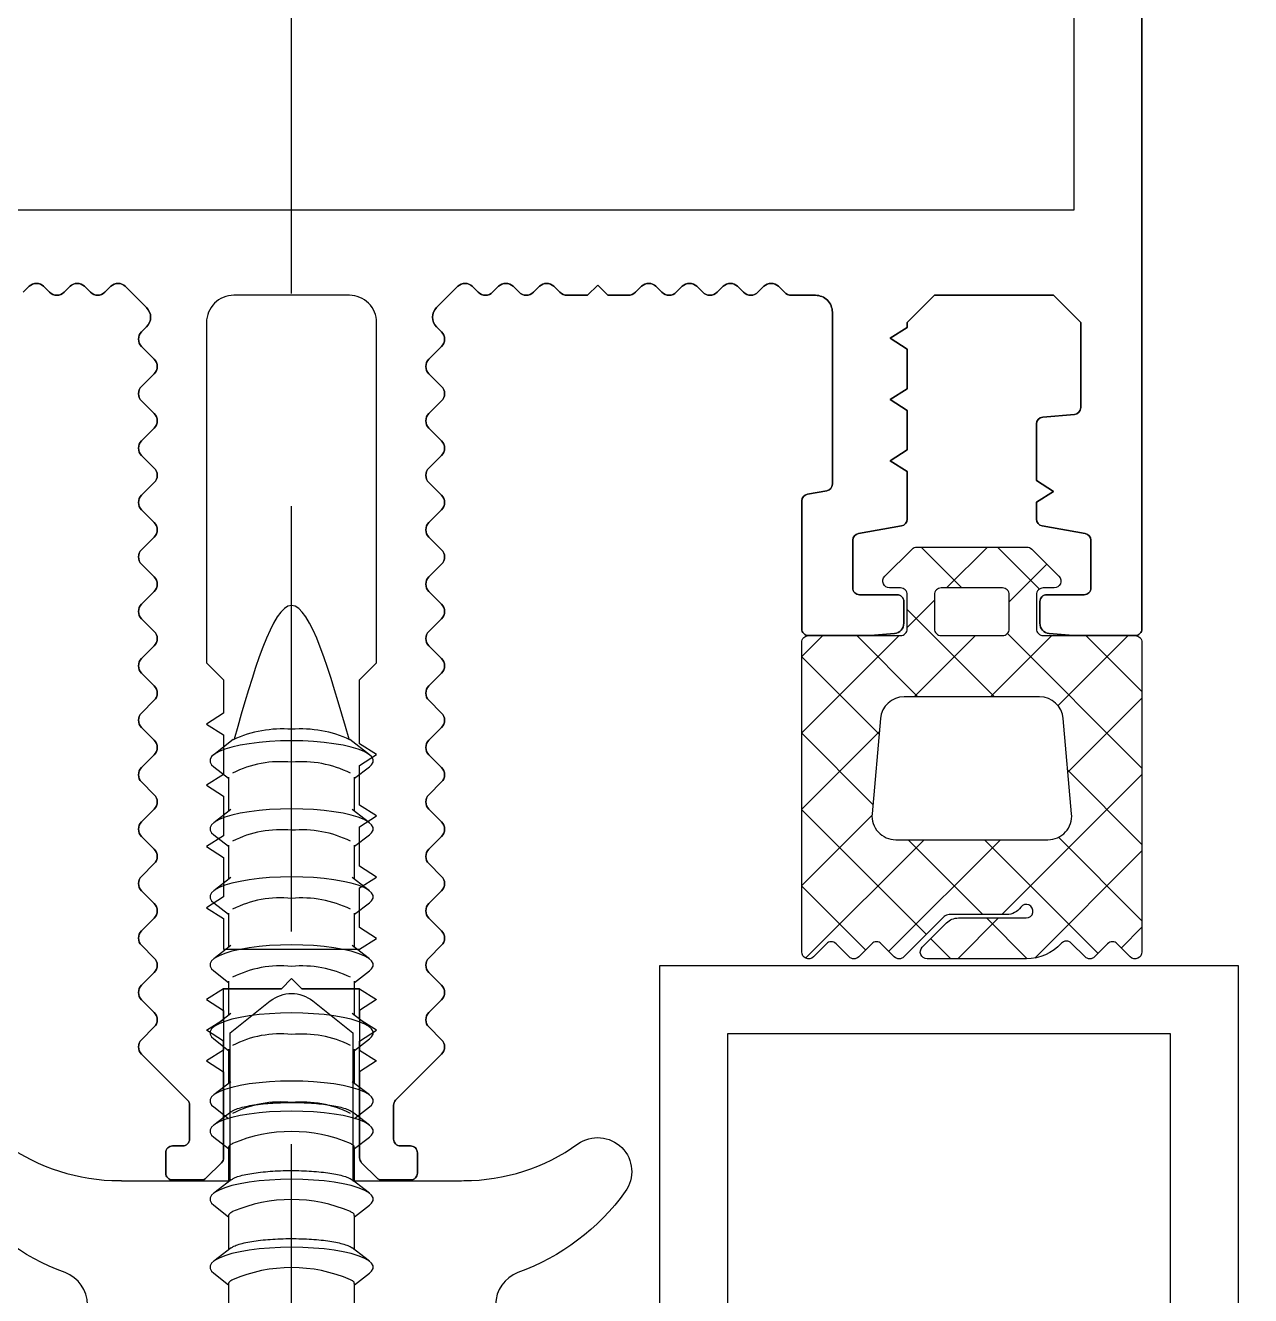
# Model space of a CAD drawing. Header units: inches. Extents: x 21 to 32698, y 13 to 3712.
# Drawn here: x 5740.356 to 5743.958, y 965.143 to 968.876 of the extents above; entities that cross this region are included whole.
import ezdxf

# ---------------------------------------------------------------- set-up
doc = ezdxf.new("R2010")
doc.units = ezdxf.units.IN
doc.header["$MEASUREMENT"] = 0
doc.set_wipeout_variables(frame=1)
for name, pattern in [('1+1 dbx a2$0$374_BLD_A1_BLOK_2$0$HIDDEN', [0.375, 0.25, -0.125]), ('DASHDOT', [1, 0.5, -0.25, 0, -0.25]), ('DASHED2', [0.375, 0.25, -0.125])]:
    doc.linetypes.add(name, pattern=pattern)
for name, color, linetype, lineweight in [('Z_MİM_-KM-GLAZ', 8, 'Continuous', 25), ('Z_MİM_-KM-IRON-09', 8, 'Continuous', 25), ('Z_MİM_-KM-PAINT', 8, 'Continuous', 25), ('Z_MİM_-KM-PATTERN-00', 8, 'Continuous', 25), ('Z_MİM_-KM-PAVEMENT', 8, 'Continuous', 25), ('Z_MİM_-KM-STRS', 8, 'Continuous', 25), ('Z_MİM_-KM-WALL-PLASTER', 8, 'Continuous', 25), ('Z_MİM_00', 8, 'Continuous', 25), ('Z_MİM_2-0', 8, 'Continuous', 25), ('Z_MİM_3-1', 8, 'DASHED2', 25), ('Z_MİM_78-köpük', 8, 'Continuous', 25), ('Z_MİM_ALUMINIUM', 8, 'Continuous', 25), ('Z_MİM_AX', 8, 'DASHDOT', 25), ('Z_MİM_fitiller_k', 8, 'Continuous', 25), ('Z_MİM_OL', 8, 'Continuous', 25), ('Z_MİM_TR', 8, 'Continuous', 25)]:
    doc.layers.add(name, color=color, linetype=linetype, lineweight=lineweight)

# ---------------------------------------------------------------- blocks, each defined once
blk = doc.blocks.new('TRETUVAR')
at = {"layer": 'Z_MİM_-KM-PATTERN-00'}
h = blk.add_hatch(dxfattribs=at)
h.set_pattern_fill('AR-B816', color=256, scale=0.3, angle=90)
h.set_pattern_definition([(90, (21322.77, 490.03), (-60.96, 4e-15), []), (180, (21322.77, 490.03), (-60.96, -60.96), [60.96, -60.96])])
h.paths.add_polyline_path([(22632.7717, 2700.0323), (19252.7715, 2700.0323), (19252.7715, 2750.0322), (19097.7717, 2750.0323), (19097.7717, 2610.0323), (22542.7717, 2610.0323), (22542.7717, 2080.1297), (22697.7717, 2080.1297), (22697.7717, 1460.1297), (22542.7717, 1460.1297), (22542.7717, 980.0317), (21222.7713, 980.0317), (21222.7713, 590.0317), (20152.7722, 590.0317), (20152.7722, 980.0317), (19012.7715, 980.0317), (19012.7747, 1635.0312), (18722.7715, 1635.0312), (18722.7718, 2610.0323), (18807.7717, 2610.0323), (18807.7717, 2750.0323), (18632.7718, 2750.0323), (18632.7715, 1545.0312), (18922.7743, 1545.0312), (18922.7711, 890.0317), (19882.7722, 890.0317), (19882.7722, 665.0172), (20022.7506, 665.0334), (20022.7705, 490.0317), (21322.7713, 490.0317), (21322.7713, 890.0317), (22632.7717, 890.0317), (22632.7717, 1220.1297), (22797.7717, 1220.1297), (22797.7717, 2180.1297), (22632.7717, 2180.1297)])
h.paths.add_polyline_path([(19082.7717, 2750.0323), (18822.7717, 2750.0323), (18822.7717, 2610.0323), (19082.7717, 2610.0323)], flags=16)
at = {"layer": 'Z_MİM_-KM-PAVEMENT'}
blk.add_lwpolyline([(22542.7717, 1460.1297), (22542.7717, 980.0317), (21222.7713, 980.0317), (21222.7713, 590.0317), (20152.7722, 590.0317), (20152.7722, 980.0317), (19012.7715, 980.0317), (19012.7747, 1635.0312), (18722.7715, 1635.0312), (18722.7718, 2610.0323), (22542.7717, 2610.0323), (22542.7717, 2080.1297), (22697.7717, 2080.1297), (22697.7717, 1460.1297)], close=True, dxfattribs=at)
blk = doc.blocks.new('VD')
at = {"layer": 'Z_MİM_2-0', "extrusion": (0.950035, -0.312144, 0), "elevation": -4.976}
blk.add_lwpolyline([(10.179, 0), (15.145, 0)], dxfattribs=at)
at = {"layer": 'Z_MİM_2-0', "extrusion": (0.932972, 0.359948, 0), "elevation": 5.738}
blk.add_lwpolyline([(14.873, 0), (10.567, 0)], dxfattribs=at)
at = {"layer": 'Z_MİM_2-0'}
blk.add_lwpolyline([(-1.734, 13.003), (1.724, 13.579)], dxfattribs=at)
at = {"layer": 'Z_MİM_2-0', "extrusion": (0.164399, -0.986394, 0)}
for points, elevation in [([(-0.174, 0), (4.084, 0)], -11.73), ([(3.854, 0), (-0.404, 0)], -10.349), ([(3.624, 0), (-0.634, 0)], -8.968), ([(3.393, 0), (-0.864, 0)], -7.587), ([(3.163, 0), (-1.095, 0)], -6.206), ([(2.933, 0), (-1.325, 0)], -4.825), ([(2.703, 0), (-1.555, 0)], -3.444), ([(2.473, 0), (-1.785, 0)], -2.063)]:
    blk.add_lwpolyline(points, dxfattribs=dict(at, elevation=elevation))
at = {"layer": 'Z_MİM_2-0', "extrusion": (1, 0, 0)}
for points, elevation in [([(11.924, 0), (0.142, 0)], 1.55), ([(0.142, 0), (11.224, 0)], -1.55), ([(-2.725, 0), (-3.093, 0)], -0.451), ([(-3.093, 0), (-2.725, 0)], 0.451)]:
    blk.add_lwpolyline(points, dxfattribs=dict(at, elevation=elevation))
at = {"layer": 'Z_MİM_2-0', "extrusion": (0.065533, -0.99785, 0), "elevation": -0.902}
blk.add_lwpolyline([(-0.259, 0), (2.164, 0)], dxfattribs=at)
at = {"layer": 'Z_MİM_2-0', "extrusion": (0, 1, 0)}
for points, elevation in [([(4.1, 0), (-4.1, 0)], -0.058), ([(-0.451, 0), (0.451, 0)], -2.725)]:
    blk.add_lwpolyline(points, dxfattribs=dict(at, elevation=elevation))
at = {"layer": 'Z_MİM_2-0'}
for centre, start, end in [((-1.75, 0.142), 270, 0), ((1.75, 0.142), 180, 270)]:
    blk.add_arc(centre, 0.2, start, end, dxfattribs=at)
at = {"layer": 'Z_MİM_2-0', "extrusion": (0, 0, -1)}
for centre, radius, start, end in [((1.28, -0.058), 2.82, 290.351, 0), ((-1.28, -0.058), 2.82, 180, 249.649), ((0, 3.392), 6.5, 273.9761, 290.351), ((0, 3.392), 6.5, 249.649, 266.0239)]:
    blk.add_arc(centre, radius, start, end, dxfattribs=at)
at = {"layer": 'Z_MİM_3-1', "extrusion": (0.469472, -0.882948, 0)}
blk.add_lwpolyline([(-1.297, 0), (0, 0)], dxfattribs=at)
at = {"layer": 'Z_MİM_3-1', "extrusion": (-0.469472, -0.882948, 0), "elevation": 0}
blk.add_lwpolyline([(0, 0), (1.297, 0)], dxfattribs=at)
at = {"layer": 'Z_MİM_3-1'}
for points in [[(-2.2, -2.725), (-1.145, -0.609)], [(-0.637, -3.077), (-0.52, -0.609)], [(-0.468, -3.092), (-0.35, -0.609)], [(0.468, -3.092), (0.35, -0.609)], [(0.637, -3.077), (0.52, -0.609)], [(1.145, -0.609), (2.2, -2.725)]]:
    blk.add_lwpolyline(points, dxfattribs=at)
at = {"layer": 'Z_MİM_3-1', "extrusion": (0.998869, -0.047542, 0), "elevation": -1.06}
blk.add_lwpolyline([(-3.05, 0), (-0.66, 0)], dxfattribs=at)
at = {"layer": 'Z_MİM_3-1', "extrusion": (0, 1, 0), "elevation": -0.609}
blk.add_lwpolyline([(1.145, 0), (-1.145, 0)], dxfattribs=at)
at = {"layer": 'Z_MİM_3-1', "extrusion": (0.998869, 0.047542, 0), "elevation": 1.06}
blk.add_lwpolyline([(-3.05, 0), (-0.66, 0)], dxfattribs=at)
at = {"layer": 'Z_MİM_AX', "extrusion": (1, 0, 0), "elevation": 0}
blk.add_lwpolyline([(-7.108, 0), (19.942, 0)], dxfattribs=at)
blk = doc.blocks.new('*U82')
at = {"layer": 'Z_MİM_-KM-IRON-09'}
blk.add_lwpolyline([(0.3999, 20), (0.3999, 54.5), (5.3999, 54.5), (5.3999, 55), (-0.1001, 55), (-0.1001, 20), (0.3999, 20)], dxfattribs=at)
at = {"layer": 'Z_MİM_OL', "xscale": 0.1, "yscale": 0.1, "zscale": 0.1}
blk.add_blockref('VD', (1.7261, 54.5058), dxfattribs=at)
blk = doc.blocks.new('D09056')
at = {"layer": 'Z_MİM_78-köpük'}
blk.add_lwpolyline([(6, -9.143, -0.314914), (6.657, -8.204, 0.149332), (9.81, -5.822, 0.850698), (8.418, -4.422, -0.156616), (5.062, -5.5), (5, -5.5), (5, -5.509), (1.8, -5.509), (1.8, -1.16), (0.625, -0.219, 0.351086), (-0.625, -0.219), (-1.8, -1.16), (-1.8, -5.509), (-5, -5.509), (-5.062, -5.5, -0.156616), (-8.418, -4.422, 0.850698), (-9.81, -5.822, 0.149332), (-6.657, -8.204, -0.314914), (-6, -9.143), (-6, -25.073, -0.555494), (-7.442, -25.97, -0.047351), (-8.397, -25.381, 0.866334), (-9.803, -26.775, 0.237484), (-4.371, -29.509), (4.371, -29.509, 0.237484), (9.803, -26.775, 0.866334), (8.397, -25.381, -0.047351), (7.442, -25.97, -0.555494), (6, -25.073)], format="xyb", close=True, dxfattribs=at)
blk = doc.blocks.new('32323')
at = {"linetype": 'Continuous'}
for p, q in [((-1.384, -3.731), (-1.956, -4.172)), ((2.62, -4.172), (2.048, -3.731)), ((-1.956, -4.526), (-1.518, -4.863)), ((-1.518, -4.829), (-1.518, -5.835)), ((2.182, -4.863), (2.62, -4.526)), ((2.182, -5.835), (2.182, -4.829)), ((-1.451, -5.783), (-1.956, -6.172)), ((2.62, -6.172), (2.115, -5.783)), ((-1.956, -6.526), (-1.518, -6.863)), ((2.182, -6.863), (2.62, -6.526)), ((-1.518, -6.829), (-1.518, -7.835)), ((2.182, -7.835), (2.182, -6.829)), ((-1.451, -7.783), (-1.956, -8.172)), ((2.62, -8.172), (2.115, -7.783)), ((-1.956, -8.526), (-1.518, -8.863)), ((2.182, -8.863), (2.62, -8.526)), ((-1.518, -8.829), (-1.518, -9.835)), ((2.182, -9.835), (2.182, -8.829)), ((-1.451, -9.783), (-1.956, -10.172)), ((2.62, -10.172), (2.115, -9.783)), ((-1.956, -10.526), (-1.518, -10.863)), ((2.182, -10.863), (2.62, -10.526)), ((-1.518, -10.829), (-1.518, -11.835)), ((2.182, -11.835), (2.182, -10.829)), ((-1.451, -11.783), (-1.956, -12.172)), ((2.62, -12.172), (2.115, -11.783)), ((-1.956, -12.526), (-1.518, -12.863)), ((2.182, -12.863), (2.62, -12.526)), ((-1.518, -12.829), (-1.518, -13.835)), ((2.182, -13.835), (2.182, -12.829)), ((-1.451, -13.783), (-1.956, -14.172)), ((2.62, -14.172), (2.115, -13.783)), ((-1.956, -14.526), (-1.518, -14.863)), ((2.182, -14.863), (2.62, -14.526)), ((-1.448, -14.668), (-1.955, -15.059)), ((2.621, -15.059), (2.112, -14.667)), ((-1.955, -15.413), (-1.517, -15.75)), ((2.183, -15.75), (2.621, -15.413)), ((-1.517, -15.715), (-1.517, -16.721)), ((2.183, -16.721), (2.183, -15.715)), ((-1.448, -16.668), (-1.955, -17.059)), ((2.621, -17.059), (2.112, -16.667)), ((-1.955, -17.413), (-1.517, -17.75)), ((2.183, -17.75), (2.621, -17.413)), ((-1.517, -17.715), (-1.517, -18.721)), ((2.183, -18.721), (2.183, -17.715)), ((-1.448, -18.668), (-1.955, -19.059)), ((2.621, -19.059), (2.112, -18.667)), ((-1.955, -19.413), (-1.517, -19.75)), ((-1.517, -19.715), (-1.517, -20.721)), ((2.183, -19.75), (2.621, -19.413)), ((2.183, -20.721), (2.183, -19.715))]:
    blk.add_line(p, q, dxfattribs=at)
at = {"linetype": 'Continuous', "flags": 128}
for points in [[(0.332, -3.763), (0.005, -3.769), (-0.315, -3.785), (-0.624, -3.812), (-0.915, -3.849), (-1.182, -3.895), (-1.422, -3.949), (-1.629, -4.011), (-1.799, -4.08), (-1.929, -4.153), (-2.018, -4.23), (-2.062, -4.309), (-2.062, -4.389), (-2.018, -4.468), (-1.956, -4.526)], [(2.62, -4.526), (2.682, -4.468), (2.727, -4.389), (2.727, -4.309), (2.682, -4.23), (2.594, -4.153), (2.463, -4.08), (2.293, -4.011), (2.086, -3.949), (1.847, -3.895), (1.579, -3.849), (1.288, -3.812), (0.98, -3.785), (0.659, -3.769), (0.332, -3.763)], [(0.332, -5.763), (0.005, -5.769), (-0.315, -5.785), (-0.624, -5.812), (-0.915, -5.849), (-1.182, -5.895), (-1.422, -5.949), (-1.629, -6.011), (-1.799, -6.08), (-1.929, -6.153), (-2.018, -6.23), (-2.062, -6.309), (-2.062, -6.389), (-2.018, -6.468), (-1.956, -6.526)], [(2.62, -6.526), (2.682, -6.468), (2.727, -6.389), (2.727, -6.309), (2.682, -6.23), (2.594, -6.153), (2.463, -6.08), (2.293, -6.011), (2.086, -5.949), (1.847, -5.895), (1.579, -5.849), (1.288, -5.812), (0.98, -5.785), (0.659, -5.769), (0.332, -5.763)], [(0.332, -7.763), (0.005, -7.769), (-0.315, -7.785), (-0.624, -7.812), (-0.915, -7.849), (-1.182, -7.895), (-1.422, -7.949), (-1.629, -8.011), (-1.799, -8.08), (-1.929, -8.153), (-2.018, -8.23), (-2.062, -8.309), (-2.062, -8.389), (-2.018, -8.468), (-1.956, -8.526)], [(2.62, -8.526), (2.682, -8.468), (2.727, -8.389), (2.727, -8.309), (2.682, -8.23), (2.594, -8.153), (2.463, -8.08), (2.293, -8.011), (2.086, -7.949), (1.847, -7.895), (1.579, -7.849), (1.288, -7.812), (0.98, -7.785), (0.659, -7.769), (0.332, -7.763)], [(0.332, -9.763), (0.005, -9.769), (-0.315, -9.785), (-0.624, -9.812), (-0.915, -9.849), (-1.182, -9.895), (-1.422, -9.949), (-1.629, -10.011), (-1.799, -10.08), (-1.929, -10.153), (-2.018, -10.23), (-2.062, -10.309), (-2.062, -10.389), (-2.018, -10.468), (-1.956, -10.526)], [(2.62, -10.526), (2.682, -10.468), (2.727, -10.389), (2.727, -10.309), (2.682, -10.23), (2.594, -10.153), (2.463, -10.08), (2.293, -10.011), (2.086, -9.949), (1.847, -9.895), (1.579, -9.849), (1.288, -9.812), (0.98, -9.785), (0.659, -9.769), (0.332, -9.763)], [(0.332, -11.763), (0.005, -11.769), (-0.315, -11.785), (-0.624, -11.812), (-0.915, -11.849), (-1.182, -11.895), (-1.422, -11.949), (-1.629, -12.011), (-1.799, -12.08), (-1.929, -12.153), (-2.018, -12.23), (-2.062, -12.309), (-2.062, -12.389), (-2.018, -12.468), (-1.956, -12.526)], [(2.62, -12.526), (2.682, -12.468), (2.727, -12.389), (2.727, -12.309), (2.682, -12.23), (2.594, -12.153), (2.463, -12.08), (2.293, -12.011), (2.086, -11.949), (1.847, -11.895), (1.579, -11.849), (1.288, -11.812), (0.98, -11.785), (0.659, -11.769), (0.332, -11.763)], [(0.332, -13.763), (0.005, -13.769), (-0.315, -13.785), (-0.624, -13.812), (-0.915, -13.849), (-1.182, -13.895), (-1.422, -13.949), (-1.629, -14.011), (-1.799, -14.08), (-1.929, -14.153), (-2.018, -14.23), (-2.062, -14.309), (-2.062, -14.389), (-2.018, -14.468), (-1.956, -14.526)], [(2.62, -14.526), (2.682, -14.468), (2.727, -14.389), (2.727, -14.309), (2.682, -14.23), (2.594, -14.153), (2.463, -14.08), (2.293, -14.011), (2.086, -13.949), (1.847, -13.895), (1.579, -13.849), (1.288, -13.812), (0.98, -13.785), (0.659, -13.769), (0.332, -13.763)], [(0.333, -14.65), (0.006, -14.655), (-0.315, -14.672), (-0.623, -14.698), (-0.914, -14.735), (-1.182, -14.781), (-1.421, -14.836), (-1.628, -14.898), (-1.798, -14.966), (-1.929, -15.039), (-2.017, -15.116), (-2.062, -15.196), (-2.062, -15.276), (-2.017, -15.355), (-1.955, -15.413)], [(2.621, -15.413), (2.682, -15.355), (2.727, -15.276), (2.727, -15.196), (2.682, -15.116), (2.594, -15.039), (2.464, -14.966), (2.293, -14.898), (2.087, -14.836), (1.847, -14.781), (1.58, -14.735), (1.289, -14.698), (0.98, -14.672), (0.659, -14.655), (0.333, -14.65)], [(0.333, -16.65), (0.006, -16.655), (-0.315, -16.672), (-0.623, -16.698), (-0.914, -16.735), (-1.182, -16.781), (-1.421, -16.836), (-1.628, -16.898), (-1.798, -16.966), (-1.929, -17.039), (-2.017, -17.116), (-2.062, -17.196), (-2.062, -17.276), (-2.017, -17.355), (-1.955, -17.413)], [(2.621, -17.413), (2.682, -17.355), (2.727, -17.276), (2.727, -17.196), (2.682, -17.116), (2.594, -17.039), (2.464, -16.966), (2.293, -16.898), (2.087, -16.836), (1.847, -16.781), (1.58, -16.735), (1.289, -16.698), (0.98, -16.672), (0.659, -16.655), (0.333, -16.65)], [(0.333, -18.65), (0.006, -18.655), (-0.315, -18.672), (-0.623, -18.698), (-0.914, -18.735), (-1.182, -18.781), (-1.421, -18.836), (-1.628, -18.898), (-1.798, -18.966), (-1.929, -19.039), (-2.017, -19.116), (-2.062, -19.196), (-2.062, -19.276), (-2.017, -19.355), (-1.955, -19.413)], [(2.621, -19.413), (2.682, -19.355), (2.727, -19.276), (2.727, -19.196), (2.682, -19.116), (2.594, -19.039), (2.464, -18.966), (2.293, -18.898), (2.087, -18.836), (1.847, -18.781), (1.58, -18.735), (1.289, -18.698), (0.98, -18.672), (0.659, -18.655), (0.333, -18.65)]]:
    blk.add_lwpolyline(points, dxfattribs=at)
at = {"linetype": 'Continuous'}
for centre, radius, start, end in [((0.069, -6.906), 3.491, 85.6736, 114.5911), ((0.596, -6.906), 3.491, 65.4089, 94.3264), ((0.006, -7.478), 3.1, 83.9654, 116.9829), ((0.631, -7.623), 3.242, 63.7595, 95.2922), ((0.006, -9.478), 3.1, 83.9654, 116.9829), ((0.631, -9.623), 3.242, 63.7595, 95.2922), ((0.006, -11.478), 3.1, 83.9654, 116.9829), ((0.631, -11.623), 3.242, 63.7595, 95.2922), ((0.006, -13.478), 3.1, 83.9654, 116.9829), ((0.631, -13.623), 3.242, 63.7595, 95.2922), ((0.006, -15.478), 3.1, 83.9654, 116.9829), ((0.631, -15.623), 3.242, 63.7595, 95.2922), ((0.006, -17.478), 3.1, 83.9654, 116.9829), ((0.631, -17.623), 3.242, 63.7595, 95.2922), ((0.333, -19.659), 4.412, 66.8739, 113.1261), ((0.333, -21.659), 4.412, 66.8739, 113.1261), ((0.333, -23.659), 4.412, 66.8739, 113.1261)]:
    blk.add_arc(centre, radius, start, end, dxfattribs=at)
blk.add_open_spline([(2.021, -3.712), (1.458, -1.75), (0.332, 2.175), (-0.794, -1.75), (-1.356, -3.712)], degree=3, dxfattribs=at)
for points, knots in [([(-1.446, -14.67), (-1.421, -14.652), (-1.366, -14.613), (-1.217, -14.558), (-1.02, -14.508), (-0.781, -14.465), (-0.514, -14.433), (-0.221, -14.409), (0.082, -14.396), (0.394, -14.393), (0.699, -14.4), (0.996, -14.417), (1.271, -14.443), (1.523, -14.478), (1.742, -14.521), (1.922, -14.572), (2.048, -14.622), (2.093, -14.657), (2.11, -14.67)], [0, 0, 0, 0, 0.055523, 0.121419, 0.189295, 0.25398, 0.320615, 0.384043, 0.449365, 0.511897, 0.576262, 0.638514, 0.70255, 0.765196, 0.829608, 0.8932, 0.958568, 1, 1, 1, 1]), ([(-1.4, -15.601), (-1.437, -15.622), (-1.504, -15.659), (-1.513, -15.698), (-1.517, -15.715)], [0, 0, 0, 0, 0.544146, 1, 1, 1, 1]), ([(2.177, -15.715), (2.177, -15.703), (2.177, -15.673), (2.13, -15.634), (2.08, -15.609), (2.065, -15.601)], [0, 0, 0, 0, 0.3131142, 0.7960874, 1, 1, 1, 1]), ([(-1.446, -16.67), (-1.421, -16.652), (-1.366, -16.613), (-1.217, -16.558), (-1.02, -16.508), (-0.781, -16.465), (-0.514, -16.433), (-0.221, -16.409), (0.082, -16.396), (0.394, -16.393), (0.699, -16.4), (0.996, -16.417), (1.271, -16.443), (1.523, -16.478), (1.742, -16.521), (1.922, -16.572), (2.048, -16.622), (2.093, -16.657), (2.11, -16.67)], [0, 0, 0, 0, 0.055523, 0.121419, 0.189295, 0.25398, 0.320615, 0.384043, 0.449365, 0.511897, 0.576262, 0.638514, 0.70255, 0.765196, 0.829608, 0.8932, 0.958568, 1, 1, 1, 1]), ([(-1.4, -17.601), (-1.437, -17.622), (-1.504, -17.659), (-1.513, -17.698), (-1.517, -17.715)], [0, 0, 0, 0, 0.544146, 1, 1, 1, 1]), ([(2.177, -17.715), (2.177, -17.703), (2.177, -17.673), (2.13, -17.634), (2.08, -17.609), (2.065, -17.601)], [0, 0, 0, 0, 0.3131142, 0.7960874, 1, 1, 1, 1]), ([(-1.446, -18.67), (-1.421, -18.652), (-1.366, -18.613), (-1.217, -18.558), (-1.02, -18.508), (-0.781, -18.465), (-0.514, -18.433), (-0.221, -18.409), (0.082, -18.396), (0.394, -18.393), (0.699, -18.4), (0.996, -18.417), (1.271, -18.443), (1.523, -18.478), (1.742, -18.521), (1.922, -18.572), (2.048, -18.622), (2.093, -18.657), (2.11, -18.67)], [0, 0, 0, 0, 0.055523, 0.121419, 0.189295, 0.25398, 0.320615, 0.384043, 0.449365, 0.511897, 0.576262, 0.638514, 0.70255, 0.765196, 0.829608, 0.8932, 0.958568, 1, 1, 1, 1]), ([(-1.4, -19.601), (-1.437, -19.622), (-1.504, -19.659), (-1.513, -19.698), (-1.517, -19.715)], [0, 0, 0, 0, 0.544146, 1, 1, 1, 1]), ([(2.177, -19.715), (2.177, -19.703), (2.177, -19.673), (2.13, -19.634), (2.08, -19.609), (2.065, -19.601)], [0, 0, 0, 0, 0.3131142, 0.7960874, 1, 1, 1, 1])]:
    blk.add_open_spline(points, degree=3, knots=knots, dxfattribs=at)
blk = doc.blocks.new('-KM-AL1 150_900')
blk.add_wipeout([(151.4879, -34.02), (151.7258, -15.4799), (149.45, -15.45), (149.45, 7.15), (9.45, 7.15), (9.45, -15.45), (7.3978, -15.45), (7.5673, -34.0611)])
at = {"layer": 'Z_MİM_fitiller_k'}
h = blk.add_hatch(dxfattribs=at)
h.set_pattern_fill('ANSI37', color=256, scale=0.05)
h.set_pattern_definition([(45, (45.00172, -18.45002), (-0.1122532, 0.1122532), []), (135, (45.00172, -18.45002), (-0.1122532, -0.1122532), [])])
h.paths.add_polyline_path([(146.3104, -30.45, -0.414214), (146.3304, -30.47), (146.3304, -31.38, -0.668179), (146.2963, -31.3942), (146.258, -31.3559, 0.414214), (146.2297, -31.3559), (146.1914, -31.3942, -0.414214), (146.1631, -31.3942), (146.1227, -31.3537, 0.427607), (146.0938, -31.3544, -0.210768), (145.9904, -31.4), (145.6987, -31.4, -0.668179), (145.6846, -31.3659), (145.7558, -31.2947, -0.198912), (145.7911, -31.28), (145.9904, -31.28, 1.650385), (145.974, -31.2486, -0.245393), (145.933, -31.27), (145.7633, -31.27, 0.198912), (145.7491, -31.2759), (145.6308, -31.3942, -0.414214), (145.6025, -31.3942), (145.5643, -31.3559, 0.414214), (145.536, -31.3559), (145.4977, -31.3942, -0.414214), (145.4694, -31.3942), (145.4311, -31.3559, 0.414214), (145.4028, -31.3559), (145.3646, -31.3942, -0.668179), (145.3304, -31.38), (145.3304, -30.47, -0.414214), (145.3504, -30.45), (145.6204, -30.45, 0.414214), (145.6404, -30.43), (145.6404, -30.33, 0.414214), (145.6204, -30.31), (145.5887, -30.31, -0.668179), (145.5746, -30.2759), (145.6546, -30.1959, -0.198912), (145.6687, -30.19), (145.9921, -30.19, -0.198912), (146.0063, -30.1959), (146.0863, -30.2759, -0.668179), (146.0721, -30.31), (146.0404, -30.31, 0.414214), (146.0204, -30.33), (146.0204, -30.43, 0.414214), (146.0404, -30.45)])
h.paths.add_polyline_path([(146.0295, -30.63), (145.6313, -30.63, 0.388879), (145.5616, -30.6939), (145.5371, -30.9739, 0.440011), (145.6068, -31.05), (146.054, -31.05, 0.440011), (146.1238, -30.9739), (146.0993, -30.6939, 0.388879)], flags=16)
h.paths.add_polyline_path([(145.9404, -30.43, -0.414214), (145.9204, -30.45), (145.7404, -30.45, -0.414214), (145.7204, -30.43), (145.7204, -30.33, -0.414214), (145.7404, -30.31), (145.9204, -30.31, -0.414214), (145.9404, -30.33)], flags=16)
h.paths.add_polyline_path([(145.9848, -34.1441), (146.0231, -34.1059, -0.414214), (146.0514, -34.1059), (146.0897, -34.1441, 0.414214), (146.118, -34.1441), (146.1563, -34.1059, -0.57735), (146.1897, -34.1148), (146.2076, -34.1815, 0.493145), (146.3542, -34.2422), (146.5959, -34.1027, -0.131652), (146.6059, -34.1), (146.6997, -34.1, -0.700208), (146.7126, -34.1353), (146.3432, -34.4453, -0.176327), (146.3303, -34.45), (145.9004, -34.45, 0.414214), (145.8804, -34.47), (145.8804, -34.57, 0.414214), (145.9004, -34.59), (145.9321, -34.59, -0.668179), (145.9463, -34.6241), (145.8663, -34.7041, -0.198912), (145.8521, -34.71), (145.5287, -34.71, -0.198912), (145.5146, -34.7041), (145.4346, -34.6241, -0.668179), (145.4487, -34.59), (145.4804, -34.59, 0.414214), (145.5004, -34.57), (145.5004, -34.47, 0.414214), (145.4804, -34.45), (145.2104, -34.45, -0.414214), (145.1904, -34.43), (145.1904, -34.12, -0.668179), (145.2246, -34.1059), (145.2628, -34.1441, 0.414214), (145.2911, -34.1441), (145.3294, -34.1059, -0.414214), (145.3577, -34.1059), (145.3981, -34.1463, 0.427607), (145.427, -34.1456, -0.210768), (145.5304, -34.1), (145.8221, -34.1, -0.668179), (145.8363, -34.1341), (145.7651, -34.2054, -0.198912), (145.7297, -34.22), (145.5304, -34.22, 1.650385), (145.5468, -34.2514, -0.245393), (145.5879, -34.23), (145.7576, -34.23, 0.198912), (145.7717, -34.2241), (145.89, -34.1059, -0.414214), (145.9183, -34.1059), (145.9566, -34.1441, 0.414214)])
h.paths.add_polyline_path([(145.7804, -34.45), (145.6004, -34.45, 0.414214), (145.5804, -34.47), (145.5804, -34.57, 0.414214), (145.6004, -34.59), (145.7804, -34.59, 0.414214), (145.8004, -34.57), (145.8004, -34.47, 0.414214)], flags=16)
at = {"linetype": '1+1 dbx a2$0$374_BLD_A1_BLOK_2$0$HIDDEN', "ltscale": 5}
blk.add_line((143.8304, -40.6951), (143.8304, -14.7253), dxfattribs=at)
for points in [[(146.6132, -33.9197), (144.9132, -33.9197), (144.9132, -31.4197), (146.6132, -31.4197)], [(146.4132, -33.7197), (145.1132, -33.7197), (145.1132, -31.6197), (146.4132, -31.6197)]]:
    blk.add_lwpolyline(points, close=True)
at = {"layer": 'Z_MİM_ALUMINIUM', "linetype": 'ByBlock'}
for points in [[(143.0416, -29.4412), (143.0592, -29.4237, -0.414214), (143.1016, -29.4237), (143.1192, -29.4412, 0.414214), (143.1616, -29.4412), (143.1792, -29.4237, -0.414214), (143.2216, -29.4237), (143.2392, -29.4412, 0.414214), (143.2816, -29.4412), (143.2992, -29.4237, -0.414214), (143.3416, -29.4237), (143.4043, -29.4863, -0.414214), (143.4043, -29.5429), (143.3892, -29.5579, 0.414214), (143.3892, -29.6004), (143.4268, -29.6379, -0.414214), (143.4268, -29.6804), (143.3892, -29.7179, 0.414214), (143.3892, -29.7604), (143.4268, -29.7979, -0.414214), (143.4268, -29.8404), (143.3892, -29.8779, 0.414214), (143.3892, -29.9204), (143.4268, -29.9579, -0.414214), (143.4268, -30.0004), (143.3892, -30.0379, 0.414214), (143.3892, -30.0804), (143.4268, -30.1179, -0.414214), (143.4268, -30.1604), (143.3892, -30.1979, 0.414214), (143.3892, -30.2404), (143.4268, -30.2779, -0.414214), (143.4268, -30.3204), (143.3892, -30.3579, 0.414214), (143.3892, -30.4004), (143.4268, -30.4379, -0.414214), (143.4268, -30.4804), (143.3892, -30.5179, 0.414214), (143.3892, -30.5604), (143.4268, -30.5979, -0.414214), (143.4268, -30.6404), (143.3892, -30.6779, 0.414214), (143.3892, -30.7204), (143.4268, -30.7579, -0.414214), (143.4268, -30.8004), (143.3892, -30.8379, 0.414214), (143.3892, -30.8804), (143.4268, -30.9179, -0.414214), (143.4268, -30.9604), (143.3892, -30.9979, 0.414214), (143.3892, -31.0404), (143.4268, -31.0779, -0.414214), (143.4268, -31.1204), (143.3892, -31.1579, 0.414214), (143.3892, -31.2004), (143.4268, -31.2379, -0.414214), (143.4268, -31.2804), (143.3892, -31.3179, 0.414214), (143.3892, -31.3604), (143.4268, -31.3979, -0.414214), (143.4268, -31.4404), (143.3892, -31.4779, 0.414214), (143.3892, -31.5204), (143.4268, -31.5579, -0.414214), (143.4268, -31.6004), (143.3892, -31.6379, 0.414214), (143.3892, -31.6804), (143.5246, -31.8157, -0.198912), (143.5304, -31.8299), (143.5304, -31.93, -0.414214), (143.5104, -31.95), (143.4804, -31.95, 0.414214), (143.4604, -31.97), (143.4604, -32.03, 0.414214), (143.4804, -32.05), (143.5654, -32.05, 0.198912), (143.5796, -32.0442), (143.6246, -31.9992, 0.198912), (143.6304, -31.985), (143.6304, -31.6419), (143.5804, -31.61), (143.6304, -31.5782), (143.6304, -31.4882), (143.8004, -31.4882), (143.8304, -31.4582), (143.8604, -31.4882), (144.0304, -31.4882), (144.0804, -31.52), (144.0304, -31.5519), (144.0304, -31.6682), (144.0804, -31.7), (144.0304, -31.7319), (144.0304, -31.985, 0.198912), (144.0363, -31.9992), (144.0813, -32.0442, 0.198912), (144.0954, -32.05), (144.1804, -32.05, 0.414214), (144.2004, -32.03), (144.2004, -31.97, 0.414214), (144.1804, -31.95), (144.1504, -31.95, -0.414214), (144.1304, -31.93), (144.1304, -31.8299, -0.198912), (144.1363, -31.8157), (144.2716, -31.6804, 0.414214), (144.2716, -31.6379), (144.234, -31.6004, -0.414214), (144.234, -31.5579), (144.2716, -31.5204, 0.414214), (144.2716, -31.4779), (144.234, -31.4404, -0.414214), (144.234, -31.3979), (144.2716, -31.3604, 0.414214), (144.2716, -31.3179), (144.234, -31.2804, -0.414214), (144.234, -31.2379), (144.2716, -31.2004, 0.414214), (144.2716, -31.1579), (144.234, -31.1204, -0.414214), (144.234, -31.0779), (144.2716, -31.0404, 0.414214), (144.2716, -30.9979), (144.234, -30.9604, -0.414214), (144.234, -30.9179), (144.2716, -30.8804, 0.414214), (144.2716, -30.8379), (144.234, -30.8004, -0.414214), (144.234, -30.7579), (144.2716, -30.7204, 0.414214), (144.2716, -30.6779), (144.234, -30.6404, -0.414214), (144.234, -30.5979), (144.2716, -30.5604, 0.414214), (144.2716, -30.5179), (144.234, -30.4804, -0.414214), (144.234, -30.4379), (144.2716, -30.4004, 0.414214), (144.2716, -30.3579), (144.234, -30.3204, -0.414214), (144.234, -30.2779), (144.2716, -30.2404, 0.414214), (144.2716, -30.1979), (144.234, -30.1604, -0.414214), (144.234, -30.1179), (144.2716, -30.0804, 0.414214), (144.2716, -30.0379), (144.234, -30.0004, -0.414214), (144.234, -29.9579), (144.2716, -29.9204, 0.414214), (144.2716, -29.8779), (144.234, -29.8404, -0.414214), (144.234, -29.7979), (144.2716, -29.7604, 0.414214), (144.2716, -29.7179), (144.234, -29.6804, -0.414214), (144.234, -29.6379), (144.2716, -29.6004, 0.414214), (144.2716, -29.5579), (144.2565, -29.5429, -0.414214), (144.2565, -29.4863), (144.3192, -29.4237, -0.414214), (144.3616, -29.4237), (144.3792, -29.4412, 0.414214), (144.4216, -29.4412), (144.4392, -29.4237, -0.414214), (144.4816, -29.4237), (144.4992, -29.4412, 0.414214), (144.5416, -29.4412), (144.5592, -29.4237, -0.414214), (144.6016, -29.4237), (144.6192, -29.4412, 0.198912), (144.6404, -29.45), (144.7004, -29.45), (144.7304, -29.42), (144.7604, -29.45), (144.8204, -29.45, 0.198912), (144.8416, -29.4412), (144.8592, -29.4237, -0.414214), (144.9016, -29.4237), (144.9192, -29.4412, 0.414214), (144.9616, -29.4412), (144.9792, -29.4237, -0.414214), (145.0216, -29.4237), (145.0392, -29.4412, 0.414214), (145.0816, -29.4412), (145.0992, -29.4237, -0.414214), (145.1416, -29.4237), (145.1592, -29.4412, 0.414214), (145.2016, -29.4412), (145.2192, -29.4237, -0.414214), (145.2616, -29.4237), (145.2792, -29.4412, 0.198912), (145.3004, -29.45), (145.3704, -29.45, -0.414214), (145.4204, -29.5), (145.4204, -30.0049, -0.36397), (145.4039, -30.0246), (145.3469, -30.0346, 0.36397), (145.3304, -30.0543), (145.3304, -30.43, 0.414214), (145.3504, -30.45), (145.5304, -30.45, 0.02182), (145.5322, -30.4499), (145.603, -30.4437, 0.388879), (145.6304, -30.4139), (145.6304, -30.35, 0.414214), (145.6104, -30.33), (145.5004, -30.33, -0.414214), (145.4804, -30.31), (145.4804, -30.17, -0.36397), (145.4969, -30.1503), (145.6239, -30.1279, 0.36397), (145.6404, -30.1082), (145.6404, -29.9682), (145.5904, -29.9364), (145.6404, -29.9045), (145.6404, -29.7882), (145.5904, -29.7564), (145.6404, -29.7245), (145.6404, -29.6082), (145.5904, -29.5764), (145.6404, -29.5445), (145.6404, -29.53), (145.7204, -29.45), (146.0704, -29.45), (146.1504, -29.53), (146.1504, -29.7802, -0.388879), (146.1322, -29.8001), (146.0387, -29.8083, 0.388879), (146.0204, -29.8282), (146.0204, -29.9945), (146.0704, -30.0264), (146.0204, -30.0582), (146.0204, -30.1082, 0.36397), (146.0369, -30.1279), (146.1639, -30.1503, -0.36397), (146.1804, -30.17), (146.1804, -30.31, -0.414214), (146.1604, -30.33), (146.0504, -30.33, 0.414214), (146.0304, -30.35), (146.0304, -30.4139, 0.388879), (146.0578, -30.4437), (146.1287, -30.4499, 0.02182), (146.1304, -30.45), (146.3104, -30.45, 0.414214), (146.3304, -30.43), (146.3304, -18.57, 0.414214)], [(146.3304, -18.57), (146.3304, -30.43, -0.414214), (146.3104, -30.45), (146.1304, -30.45, -0.02182), (146.1287, -30.4499), (146.0578, -30.4437, -0.388879), (146.0304, -30.4139), (146.0304, -30.35, -0.414214), (146.0504, -30.33), (146.1604, -30.33, 0.414214), (146.1804, -30.31), (146.1804, -30.17, 0.36397), (146.1639, -30.1503), (146.0369, -30.1279, -0.36397), (146.0204, -30.1082), (146.0204, -30.0582), (146.0704, -30.0264), (146.0204, -29.9945), (146.0204, -29.8282, -0.388879), (146.0387, -29.8083), (146.1322, -29.8001, 0.388879), (146.1504, -29.7802), (146.1504, -29.53), (146.0704, -29.45), (145.7204, -29.45), (145.6404, -29.53), (145.6404, -29.5445), (145.5904, -29.5764), (145.6404, -29.6082), (145.6404, -29.7245), (145.5904, -29.7564), (145.6404, -29.7882), (145.6404, -29.9045), (145.5904, -29.9364), (145.6404, -29.9682), (145.6404, -30.1082, -0.36397), (145.6239, -30.1279), (145.4969, -30.1503, 0.36397), (145.4804, -30.17), (145.4804, -30.31, 0.414214), (145.5004, -30.33), (145.6104, -30.33, -0.414214), (145.6304, -30.35), (145.6304, -30.4139, -0.388879), (145.603, -30.4437), (145.5322, -30.4499, -0.02182), (145.5304, -30.45), (145.3504, -30.45, -0.414214), (145.3304, -30.43), (145.3304, -30.0543, -0.36397), (145.3469, -30.0346), (145.4039, -30.0246, 0.36397), (145.4204, -30.0049), (145.4204, -29.5, 0.414214), (145.3704, -29.45), (145.3004, -29.45, -0.198912), (145.2792, -29.4412), (145.2616, -29.4237, 0.414214), (145.2192, -29.4237), (145.2016, -29.4412, -0.414214), (145.1592, -29.4412), (145.1416, -29.4237, 0.414214), (145.0992, -29.4237), (145.0816, -29.4412, -0.414214), (145.0392, -29.4412), (145.0216, -29.4237, 0.414214), (144.9792, -29.4237), (144.9616, -29.4412, -0.414214), (144.9192, -29.4412), (144.9016, -29.4237, 0.414214), (144.8592, -29.4237), (144.8416, -29.4412, -0.198912), (144.8204, -29.45), (144.7604, -29.45), (144.7304, -29.42), (144.7004, -29.45), (144.6404, -29.45, -0.198912), (144.6192, -29.4412), (144.6016, -29.4237, 0.414214), (144.5592, -29.4237), (144.5416, -29.4412, -0.414214), (144.4992, -29.4412), (144.4816, -29.4237, 0.414214), (144.4392, -29.4237), (144.4216, -29.4412, -0.414214), (144.3792, -29.4412), (144.3616, -29.4237, 0.414214), (144.3192, -29.4237), (144.2565, -29.4863, 0.414214), (144.2565, -29.5429), (144.2716, -29.5579, -0.414214), (144.2716, -29.6004), (144.234, -29.6379, 0.414214), (144.234, -29.6804), (144.2716, -29.7179, -0.414214), (144.2716, -29.7604), (144.234, -29.7979, 0.414214), (144.234, -29.8404), (144.2716, -29.8779, -0.414214), (144.2716, -29.9204), (144.234, -29.9579, 0.414214), (144.234, -30.0004), (144.2716, -30.0379, -0.414214), (144.2716, -30.0804), (144.234, -30.1179, 0.414214), (144.234, -30.1604), (144.2716, -30.1979, -0.414214), (144.2716, -30.2404), (144.234, -30.2779, 0.414214), (144.234, -30.3204), (144.2716, -30.3579, -0.414214), (144.2716, -30.4004), (144.234, -30.4379, 0.414214), (144.234, -30.4804), (144.2716, -30.5179, -0.414214), (144.2716, -30.5604), (144.234, -30.5979, 0.414214), (144.234, -30.6404), (144.2716, -30.6779, -0.414214), (144.2716, -30.7204), (144.234, -30.7579, 0.414214), (144.234, -30.8004), (144.2716, -30.8379, -0.414214), (144.2716, -30.8804), (144.234, -30.9179, 0.414214), (144.234, -30.9604), (144.2716, -30.9979, -0.414214), (144.2716, -31.0404), (144.234, -31.0779, 0.414214), (144.234, -31.1204), (144.2716, -31.1579, -0.414214), (144.2716, -31.2004), (144.234, -31.2379, 0.414214), (144.234, -31.2804), (144.2716, -31.3179, -0.414214), (144.2716, -31.3604), (144.234, -31.3979, 0.414214), (144.234, -31.4404), (144.2716, -31.4779, -0.414214), (144.2716, -31.5204), (144.234, -31.5579, 0.414214), (144.234, -31.6004), (144.2716, -31.6379, -0.414214), (144.2716, -31.6804), (144.1363, -31.8157, 0.198912), (144.1304, -31.8299), (144.1304, -31.93, 0.414214), (144.1504, -31.95), (144.1804, -31.95, -0.414214), (144.2004, -31.97), (144.2004, -32.03, -0.414214), (144.1804, -32.05), (144.0954, -32.05, -0.198912), (144.0813, -32.0442), (144.0363, -31.9992, -0.198912), (144.0304, -31.985), (144.0304, -31.6419), (144.0804, -31.61), (144.0304, -31.5782), (144.0304, -31.4882), (143.8604, -31.4882), (143.8304, -31.4582), (143.8004, -31.4882), (143.6304, -31.4882), (143.5804, -31.52), (143.6304, -31.5519), (143.6304, -31.6682), (143.5804, -31.7), (143.6304, -31.7319), (143.6304, -31.985, -0.198912), (143.6246, -31.9992), (143.5796, -32.0442, -0.198912), (143.5654, -32.05), (143.4804, -32.05, -0.414214), (143.4604, -32.03), (143.4604, -31.97, -0.414214), (143.4804, -31.95), (143.5104, -31.95, 0.414214), (143.5304, -31.93), (143.5304, -31.8299, 0.198912), (143.5246, -31.8157), (143.3892, -31.6804, -0.414214), (143.3892, -31.6379), (143.4268, -31.6004, 0.414214), (143.4268, -31.5579), (143.3892, -31.5204, -0.414214), (143.3892, -31.4779), (143.4268, -31.4404, 0.414214), (143.4268, -31.3979), (143.3892, -31.3604, -0.414214), (143.3892, -31.3179), (143.4268, -31.2804, 0.414214), (143.4268, -31.2379), (143.3892, -31.2004, -0.414214), (143.3892, -31.1579), (143.4268, -31.1204, 0.414214), (143.4268, -31.0779), (143.3892, -31.0404, -0.414214), (143.3892, -30.9979), (143.4268, -30.9604, 0.414214), (143.4268, -30.9179), (143.3892, -30.8804, -0.414214), (143.3892, -30.8379), (143.4268, -30.8004, 0.414214), (143.4268, -30.7579), (143.3892, -30.7204, -0.414214), (143.3892, -30.6779), (143.4268, -30.6404, 0.414214), (143.4268, -30.5979), (143.3892, -30.5604, -0.414214), (143.3892, -30.5179), (143.4268, -30.4804, 0.414214), (143.4268, -30.4379), (143.3892, -30.4004, -0.414214), (143.3892, -30.3579), (143.4268, -30.3204, 0.414214), (143.4268, -30.2779), (143.3892, -30.2404, -0.414214), (143.3892, -30.1979), (143.4268, -30.1604, 0.414214), (143.4268, -30.1179), (143.3892, -30.0804, -0.414214), (143.3892, -30.0379), (143.4268, -30.0004, 0.414214), (143.4268, -29.9579), (143.3892, -29.9204, -0.414214), (143.3892, -29.8779), (143.4268, -29.8404, 0.414214), (143.4268, -29.7979), (143.3892, -29.7604, -0.414214), (143.3892, -29.7179), (143.4268, -29.6804, 0.414214), (143.4268, -29.6379), (143.3892, -29.6004, -0.414214), (143.3892, -29.5579), (143.4043, -29.5429, 0.414214), (143.4043, -29.4863), (143.3416, -29.4237, 0.414214), (143.2992, -29.4237), (143.2816, -29.4412, -0.414214), (143.2392, -29.4412), (143.2216, -29.4237, 0.414214), (143.1792, -29.4237), (143.1616, -29.4412, -0.414214), (143.1192, -29.4412), (143.1016, -29.4237, 0.414214), (143.0592, -29.4237), (143.0416, -29.4412, -0.198912)]]:
    blk.add_lwpolyline(points, format="xyb", dxfattribs=at)
at = {"layer": 'Z_MİM_ALUMINIUM'}
blk.add_lwpolyline([(141.5304, -19.99), (141.5304, -18.75), (146.1304, -18.75), (146.1304, -19.99), (145.9004, -19.99, 0.414214), (145.8804, -20.01), (145.8804, -20.12, 0.414214), (145.9004, -20.14), (146.1304, -20.14), (146.1304, -29.2), (141.5304, -29.2), (141.5304, -20.14), (141.7604, -20.14, 0.414214), (141.7804, -20.12), (141.7804, -20.01, 0.414214), (141.7604, -19.99)], format="xyb", close=True, dxfattribs=at)
at = {"layer": 'Z_MİM_ALUMINIUM', "linetype": 'ByBlock'}
blk.add_lwpolyline([(144.0804, -29.53, 0.414214), (144.0004, -29.45), (143.6604, -29.45, 0.414214), (143.5804, -29.53), (143.5804, -30.53), (143.6304, -30.58), (143.6304, -30.6782), (143.5804, -30.71), (143.6304, -30.7419), (143.6304, -30.8582), (143.5804, -30.89), (143.6304, -30.9219), (143.6304, -31.0382), (143.5804, -31.07), (143.6304, -31.1019), (143.6304, -31.2182), (143.5804, -31.25), (143.6304, -31.2819), (143.6304, -31.3719), (144.0304, -31.3719), (144.0804, -31.34), (144.0304, -31.3082), (144.0304, -31.1919), (144.0804, -31.16), (144.0304, -31.1282), (144.0304, -31.0119), (144.0804, -30.98), (144.0304, -30.9482), (144.0304, -30.8319), (144.0804, -30.8), (144.0304, -30.7682), (144.0304, -30.58), (144.0804, -30.53)], format="xyb", close=True, dxfattribs=at)
at = {"layer": 'Z_MİM_fitiller_k', "linetype": 'Continuous', "flags": 128}
for points in [[(145.3304, -31.38), (145.3304, -30.47, -0.414214), (145.3504, -30.45), (145.6204, -30.45, 0.414214), (145.6404, -30.43), (145.6404, -30.33, 0.414214), (145.6204, -30.31), (145.5887, -30.31, -0.668179), (145.5746, -30.2759), (145.6546, -30.1959, -0.198912), (145.6687, -30.19), (145.9921, -30.19, -0.198912), (146.0063, -30.1959), (146.0863, -30.2759, -0.668179), (146.0721, -30.31), (146.0404, -30.31, 0.414214), (146.0204, -30.33), (146.0204, -30.43, 0.414214), (146.0404, -30.45), (146.3104, -30.45, -0.414214), (146.3304, -30.47), (146.3304, -31.38, -0.668179), (146.2963, -31.3942), (146.258, -31.3559, 0.414214), (146.2297, -31.3559), (146.1914, -31.3942, -0.414214), (146.1631, -31.3942), (146.1227, -31.3537, 0.427607), (146.0938, -31.3544, -0.210768), (145.9904, -31.4), (145.6987, -31.4, -0.668179), (145.6846, -31.3659), (145.7558, -31.2947, -0.198912), (145.7911, -31.28), (145.9904, -31.28, 1.650385), (145.974, -31.2486, -0.245393), (145.933, -31.27), (145.7633, -31.27, 0.198912), (145.7491, -31.2759), (145.6308, -31.3942, -0.414214), (145.6025, -31.3942), (145.5643, -31.3559, 0.414214), (145.536, -31.3559), (145.4977, -31.3942, -0.414214), (145.4694, -31.3942), (145.4311, -31.3559, 0.414214), (145.4028, -31.3559), (145.3646, -31.3942, -0.668179)], [(145.9404, -30.33, 0.414214), (145.9204, -30.31), (145.7404, -30.31, 0.414214), (145.7204, -30.33), (145.7204, -30.43, 0.414214), (145.7404, -30.45), (145.9204, -30.45, 0.414214), (145.9404, -30.43)], [(146.1238, -30.9739), (146.0993, -30.6939, 0.388879), (146.0295, -30.63), (145.6313, -30.63, 0.388879), (145.5616, -30.6939), (145.5371, -30.9739, 0.440011), (145.6068, -31.05), (146.054, -31.05, 0.440011)]]:
    blk.add_lwpolyline(points, format="xyb", close=True, dxfattribs=at)
at = {"xscale": 0.1, "yscale": 0.1, "zscale": 0.1}
blk.add_blockref('32323', (143.7972, -30.3829), dxfattribs=at)
at = {"layer": 'Z_MİM_TR', "xscale": -0.1, "yscale": 0.1, "zscale": 0.1}
blk.add_blockref('D09056', (143.8304, -31.502), dxfattribs=at)

msp = doc.modelspace()

# ---------------------------------------------------------------- linework, layer by layer
at = {"layer": 'Z_MİM_-KM-PAINT'}
msp.add_lwpolyline([(4657.2571, 1293.0577), (4657.2571, 966.5831), (3316.2576, 966.5831), (3316.2576, 1621.5832), (3026.2581, 1621.5834), (3026.2581, 2597.5843), (6847.2581, 2597.5843), (6847.2581, 966.5831), (5326.257, 966.5831), (5326.257, 1293.0577)], dxfattribs=at)
at = {"layer": 'Z_MİM_-KM-WALL-PLASTER'}
msp.add_lwpolyline([(4656.7571, 1293.0577), (4656.7571, 967.0831), (3316.7576, 967.0831), (3316.7576, 1622.0832), (3026.7581, 1622.0834), (3026.7581, 2597.0843), (6846.7581, 2597.0843), (6846.7581, 967.0831), (5326.757, 967.0831), (5326.757, 1293.0577)], dxfattribs=at)

# ---------------------------------------------------------------- block references
at = {"layer": 'Z_MİM_-KM-STRS'}
msp.add_blockref('TRETUVAR', (-15696.014, -12.9486), dxfattribs=at)
at = {"layer": 'Z_MİM_00'}
msp.add_blockref('*U82', (5741.2141, 912.0831), dxfattribs=at)

# ---------------------------------------------------------------- next in the draw order: block references
at = {"layer": 'Z_MİM_-KM-GLAZ'}
msp.add_blockref('-KM-AL1 150_900', (5597.3078, 997.5331), dxfattribs=at)

doc.saveas('drawing.dxf')
